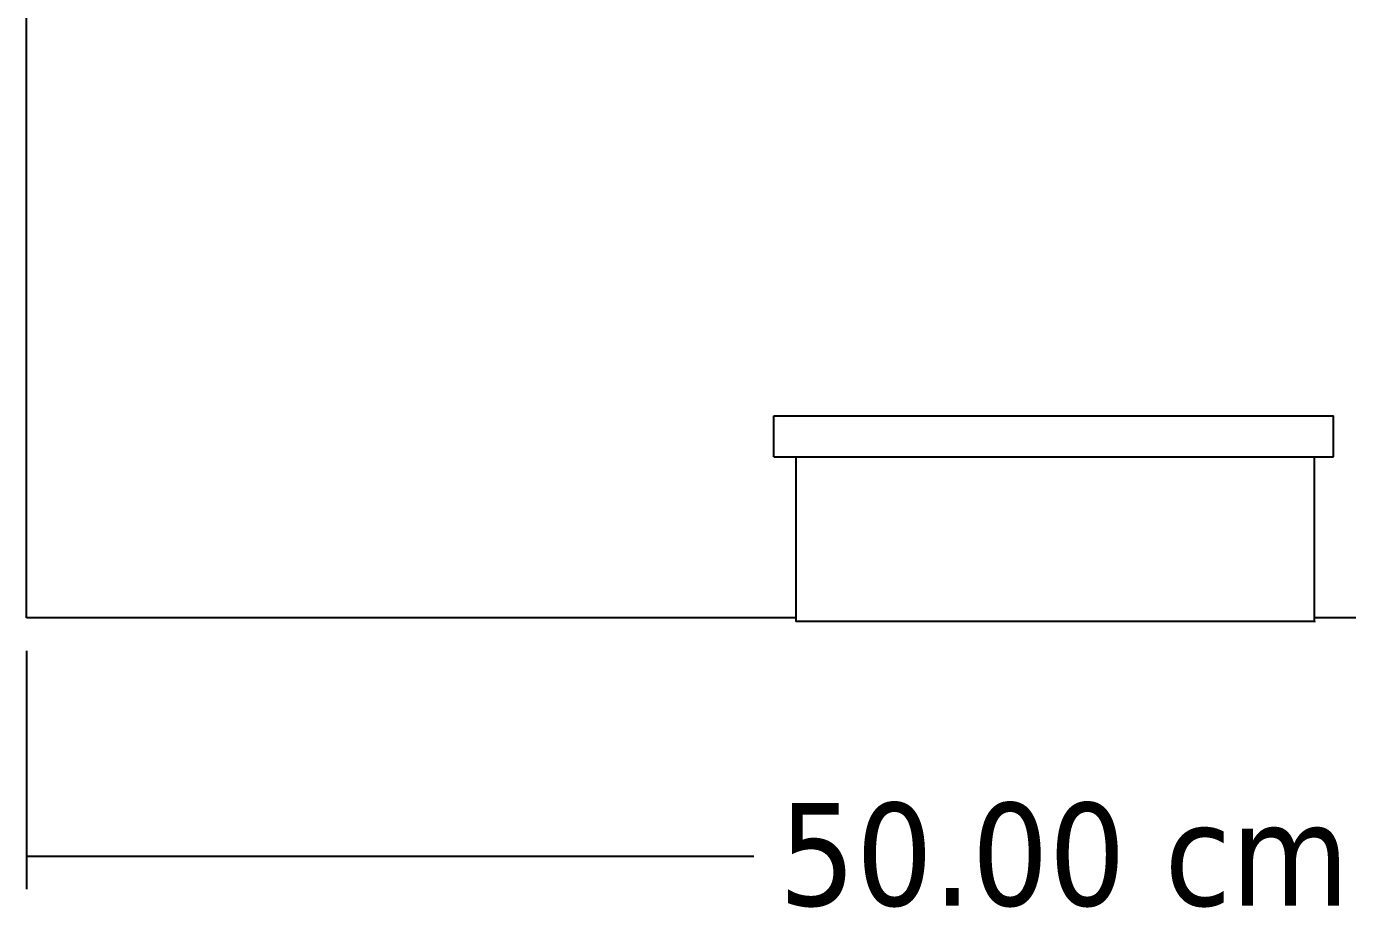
# Model space of a CAD drawing. Extents: x -35 to 41, y -65 to 61.
# Drawn here: x -33.09 to -0.98, y -65.03 to -43.61 of the extents above; entities that cross this region are included whole.
import ezdxf

# ---------------------------------------------------------------- set-up
doc = ezdxf.new("R2010")
doc.units = 0
doc.layers.get('0').update_dxf_attribs({"linetype": 'CONTINUOUS'})
doc.styles.add('TAHOMA', font='')
doc.styles.get('TAHOMA').set_extended_font_data('Tahoma')

msp = doc.modelspace()

# ---------------------------------------------------------------- linework, layer by layer
for p, q in [((-33.089, -57.992), (-33.089, -24.992)), ((-14.928, -54.075), (-14.928, -53.075)), ((-14.928, -53.075), (-1.328, -53.075)), ((-1.328, -54.075), (-1.328, -53.075)), ((-14.928, -54.075), (-14.389, -54.075)), ((-14.389, -54.075), (-1.789, -54.075)), ((-14.389, -54.075), (-14.389, -57.992)), ((-1.789, -57.992), (-1.789, -54.075)), ((-1.789, -54.075), (-1.328, -54.075)), ((-14.389, -57.992), (-33.089, -57.992)), ((-14.389, -57.992), (-14.389, -58.075)), ((-1.789, -58.075), (-14.389, -58.075)), ((16.911, -57.992), (-1.789, -57.992)), ((-1.789, -58.075), (-1.789, -57.992)), ((-1.789, -58.075), (-1.789, -58.092))]:
    msp.add_line(p, q)
at = {"color": 250}
for p, q in [((-33.089, -58.794), (-33.089, -64.585)), ((-33.089, -63.783), (-15.407, -63.783))]:
    msp.add_line(p, q, dxfattribs=at)

# ---------------------------------------------------------------- texts
at = {"color": 250, "insert": (-14.805, -65.032), "char_height": 2.4977, "attachment_point": 7, "style": 'TAHOMA'}
msp.add_mtext('50.00 cm', dxfattribs=at)

doc.saveas('drawing.dxf')
